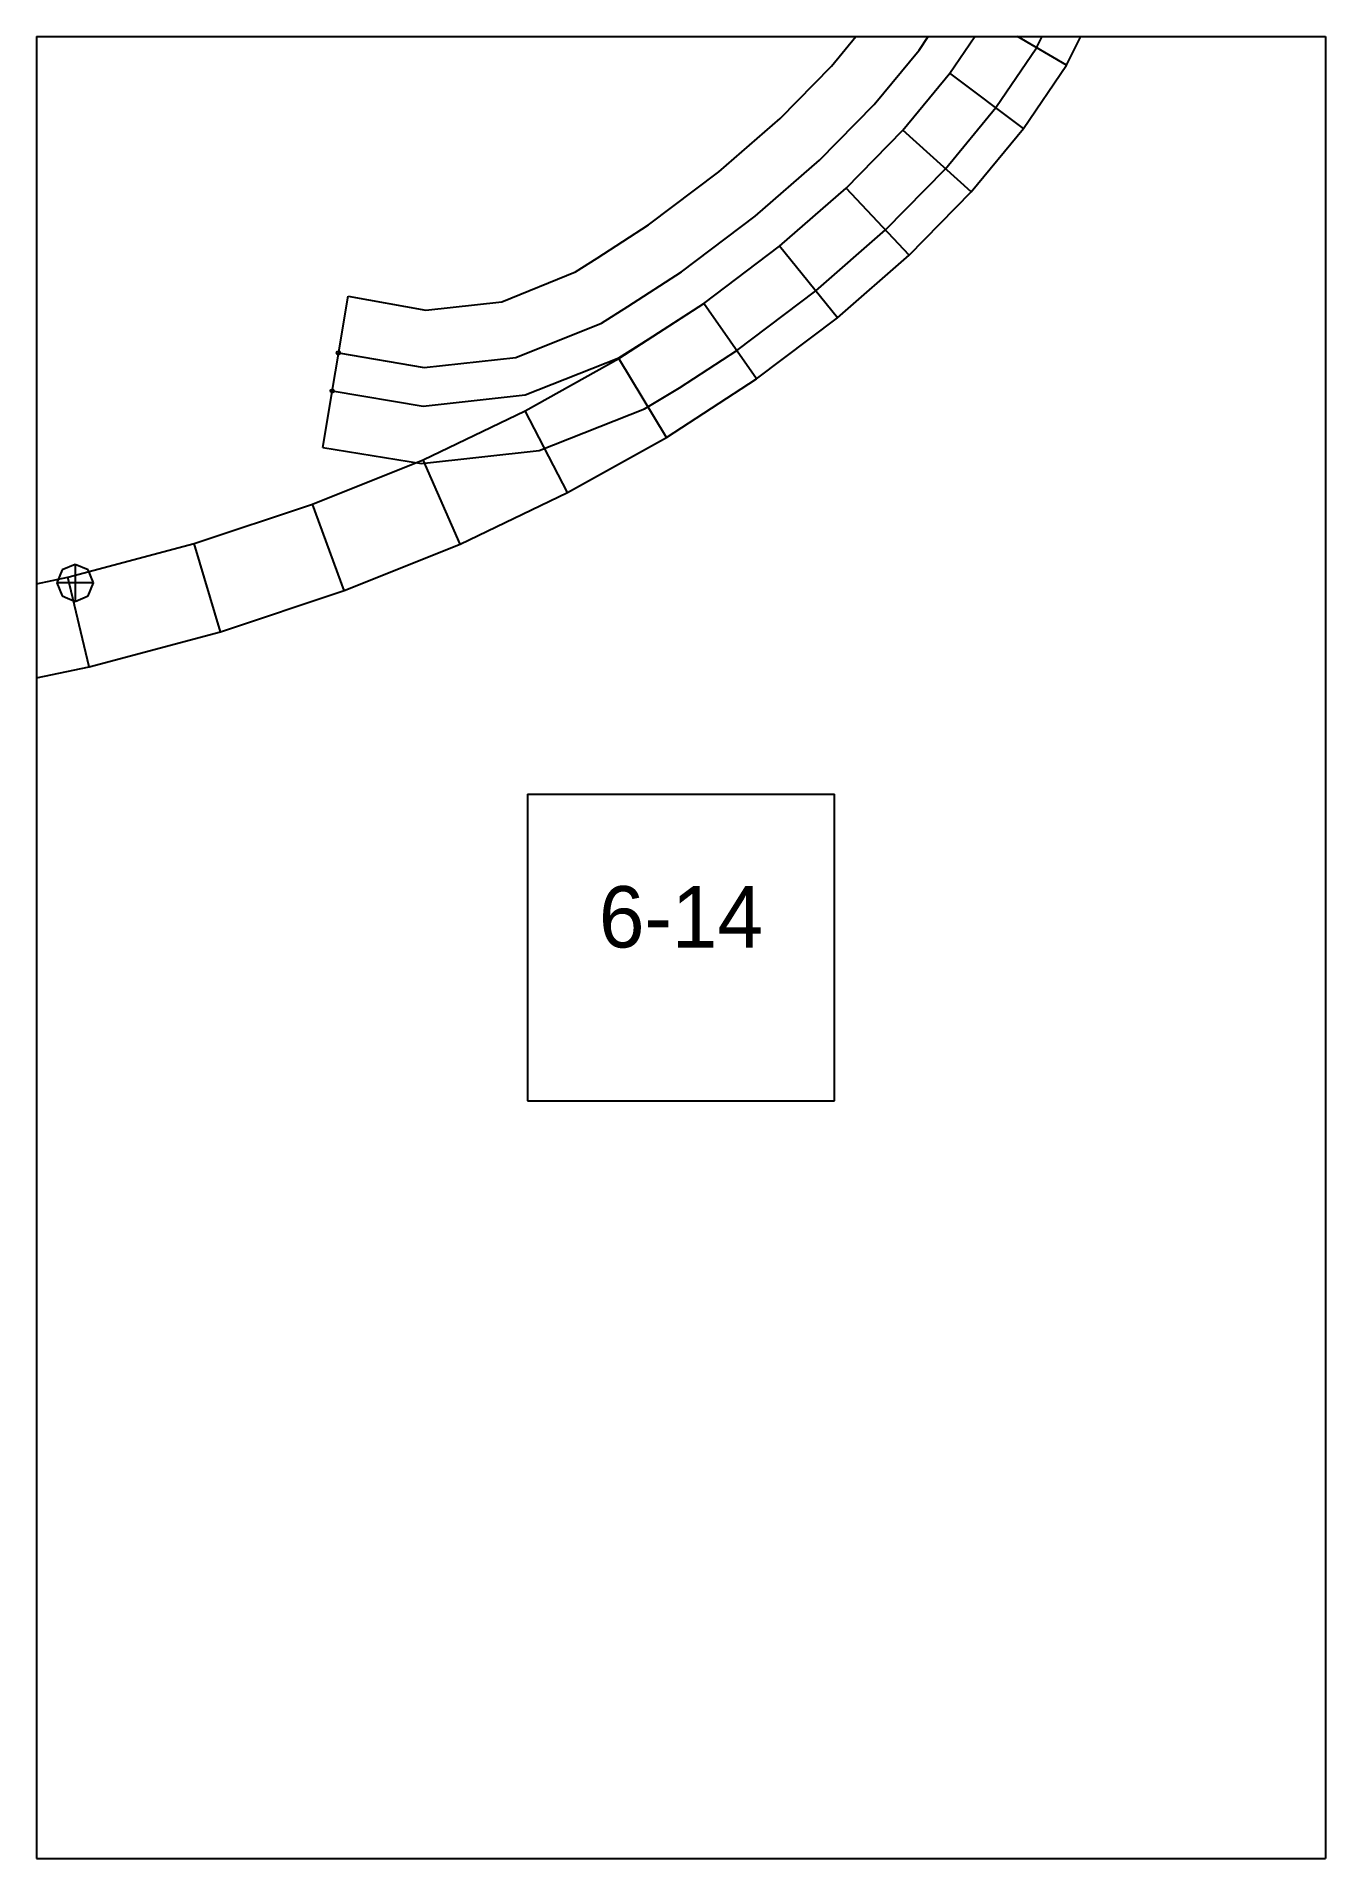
# Paper-space layout 'Plan 6-14' of a CAD drawing. Header units: metres, sheet in millimetres. Extents: x 0 to 210, y 0 to 297.
# The model-space entities are those that its viewports show. They can reach past a viewport. Long polylines and large blocks are cut down to what shows.
import ezdxf
from ezdxf.enums import TextEntityAlignment as Align

# ---------------------------------------------------------------- set-up
doc = ezdxf.new("R2010")
doc.units = ezdxf.units.M
for name, color, linetype in [('default', 7, 'Continuous'), ('mcircles', 7, 'Continuous'), ('TEXTLAYER', 7, 'Continuous'), ('VIEWPORTS', 7, 'Continuous')]:
    doc.layers.add(name, color=color, linetype=linetype)

msp = doc.modelspace()

# ---------------------------------------------------------------- linework, layer by layer
at = {"color": 9}
for p, q in [((2730, -1188), (2730, -1485)), ((2730, -1188), (2730, -1485)), ((2940, -1188), (2940, -1485)), ((2940, -1188), (2940, -1485)), ((2520, -1485), (2730, -1485)), ((2520, -1485), (2730, -1485)), ((2730, -1485), (2940, -1485)), ((2730, -1485), (2730, -1782)), ((2730, -1485), (2940, -1485)), ((2730, -1485), (2730, -1782)), ((2940, -1485), (3150, -1485)), ((2940, -1485), (2940, -1782)), ((2940, -1485), (3150, -1485)), ((2940, -1485), (2940, -1782)), ((2810, -1608.5), (2860, -1608.5)), ((2810, -1608.5), (2810, -1658.5)), ((2860, -1658.5), (2860, -1608.5)), ((2810, -1658.5), (2860, -1658.5)), ((2520, -1782), (2730, -1782)), ((2520, -1782), (2730, -1782)), ((2730, -1782), (2940, -1782)), ((2730, -1782), (2730, -2079)), ((2730, -1782), (2940, -1782)), ((2730, -1782), (2730, -2079)), ((2940, -1782), (3150, -1782)), ((2940, -1782), (2940, -2079)), ((2940, -1782), (3150, -1782)), ((2940, -1782), (2940, -2079))]:
    msp.add_line(p, q, dxfattribs=at)
at = {"layer": 'default', "color": 7, "linetype": 'Continuous'}
for p, q in [((2873.78, -1487.21), (2879.42, -1478.91)), ((2892.92, -1486.83), (2897.84, -1477.02)), ((2859.51, -1489.84), (2866.29, -1481.61)), ((2897.79, -1489.69), (2903.05, -1479.19)), ((2878.82, -1490.99), (2884.86, -1482.1)), ((2878.82, -1490.99), (2884.86, -1482.1)), ((2897.79, -1489.69), (2884.86, -1482.1)), ((2866.46, -1496.09), (2873.78, -1487.21)), ((2886.3, -1496.6), (2892.92, -1486.83)), ((2851.14, -1498.36), (2859.51, -1489.84)), ((2890.82, -1499.98), (2897.79, -1489.69)), ((2871.14, -1500.3), (2878.82, -1490.99)), ((2871.14, -1500.3), (2878.82, -1490.99)), ((2890.82, -1499.98), (2878.82, -1490.99)), ((2857.55, -1505.16), (2866.46, -1496.09)), ((2878.09, -1506.56), (2886.3, -1496.6)), ((2841.18, -1507.06), (2851.14, -1498.36)), ((2861.88, -1509.74), (2871.14, -1500.3)), ((2861.88, -1509.74), (2871.14, -1500.3)), ((2882.29, -1510.34), (2871.14, -1500.3)), ((2882.29, -1510.34), (2890.82, -1499.98)), ((2847.08, -1514.32), (2857.55, -1505.16)), ((2829.72, -1515.7), (2841.18, -1507.06)), ((2868.29, -1516.54), (2878.09, -1506.56)), ((2851.05, -1519.21), (2861.88, -1509.74)), ((2851.05, -1519.21), (2861.88, -1509.74)), ((2872.17, -1520.65), (2861.88, -1509.74)), ((2872.17, -1520.65), (2882.29, -1510.34)), ((2835.09, -1523.36), (2847.08, -1514.32)), ((2821.35, -1521.14), (2829.72, -1515.7)), ((2856.95, -1526.46), (2868.29, -1516.54)), ((2838.7, -1528.52), (2851.05, -1519.21)), ((2838.7, -1528.52), (2851.05, -1519.21)), ((2860.51, -1530.85), (2851.05, -1519.21)), ((2805.83, -1528.24), (2817.84, -1523.38)), ((2817.84, -1523.38), (2821.35, -1521.14)), ((2826.36, -1529.03), (2835.09, -1523.36)), ((2860.51, -1530.85), (2872.17, -1520.65)), ((2844.07, -1536.17), (2856.95, -1526.46)), ((2776.63, -1551.99), (2780.79, -1527.34)), ((2780.79, -1527.34), (2793.42, -1529.62)), ((2793.42, -1529.62), (2805.83, -1528.24)), ((2822.04, -1531.73), (2826.36, -1529.03)), ((2824.88, -1537.51), (2838.7, -1528.52)), ((2829.73, -1534.35), (2838.7, -1528.52)), ((2847.31, -1540.8), (2838.7, -1528.52)), ((2808.09, -1537.31), (2822.04, -1531.73)), ((2847.31, -1540.8), (2860.51, -1530.85)), ((2824.88, -1537.36), (2829.73, -1534.35)), ((2779.23, -1536.56), (2793.15, -1538.97)), ((2793.15, -1538.97), (2808.09, -1537.31)), ((2809.62, -1543.43), (2824.88, -1537.36)), ((2809.62, -1546.04), (2824.88, -1537.51)), ((2832.63, -1550.35), (2824.88, -1537.51)), ((2834.74, -1542.25), (2844.07, -1536.17)), ((2832.63, -1550.35), (2847.31, -1540.8)), ((2778.19, -1542.77), (2792.97, -1545.27)), ((2792.97, -1545.27), (2809.62, -1543.43)), ((2829.08, -1545.71), (2834.74, -1542.25)), ((2792.97, -1554.01), (2809.62, -1546.04)), ((2816.52, -1559.36), (2809.62, -1546.04)), ((2811.88, -1552.5), (2829.08, -1545.71)), ((2776.63, -1551.99), (2792.71, -1554.61)), ((2792.71, -1554.61), (2811.88, -1552.5)), ((2816.52, -1559.36), (2832.63, -1550.35)), ((2774.98, -1561.24), (2792.97, -1554.01)), ((2799.01, -1567.74), (2792.97, -1554.01)), ((2755.68, -1567.67), (2774.98, -1561.24)), ((2780.15, -1575.33), (2774.98, -1561.24)), ((2799.01, -1567.74), (2816.52, -1559.36)), ((2735.12, -1573.16), (2755.68, -1567.67)), ((2759.98, -1582.04), (2755.68, -1567.67)), ((2780.15, -1575.33), (2799.01, -1567.74)), ((2736.31, -1571.08), (2734.19, -1571.96)), ((2738.43, -1571.96), (2736.31, -1571.08)), ((2736.31, -1571.08), (2736.31, -1577.08)), ((2713.35, -1577.65), (2735.12, -1573.16)), ((2734.19, -1571.96), (2733.31, -1574.08)), ((2733.31, -1574.08), (2734.19, -1576.2)), ((2739.31, -1574.08), (2733.31, -1574.08)), ((2738.57, -1587.76), (2735.12, -1573.16)), ((2739.31, -1574.08), (2738.43, -1571.96)), ((2738.43, -1576.2), (2739.31, -1574.08)), ((2734.19, -1576.2), (2736.31, -1577.08)), ((2736.31, -1577.08), (2738.43, -1576.2)), ((2759.98, -1582.04), (2780.15, -1575.33)), ((2738.57, -1587.76), (2759.98, -1582.04)), ((2715.97, -1592.42), (2738.57, -1587.76))]:
    msp.add_line(p, q, dxfattribs=at)
at = {"layer": 'mcircles', "color": 7, "linetype": 'Continuous'}
for centre in [(2779.19, -1536.59), (2778.19, -1542.79)]:
    msp.add_circle(centre, 0.3, dxfattribs=at)

# ---------------------------------------------------------------- texts
at = {"layer": 'TEXTLAYER', "color": 1}
msp.add_text('6-14', height=10, dxfattribs=at).set_placement((2835, -1633.5), align=Align.CENTER)

psp = doc.layouts.new('Plan 6-14')

# ---------------------------------------------------------------- viewports
at = {"layer": 'VIEWPORTS'}
psp.add_viewport(center=(105, 148.5), size=(210, 297), view_center_point=(2835, -1633.5), view_height=297, dxfattribs=at)

doc.saveas('drawing.dxf')
